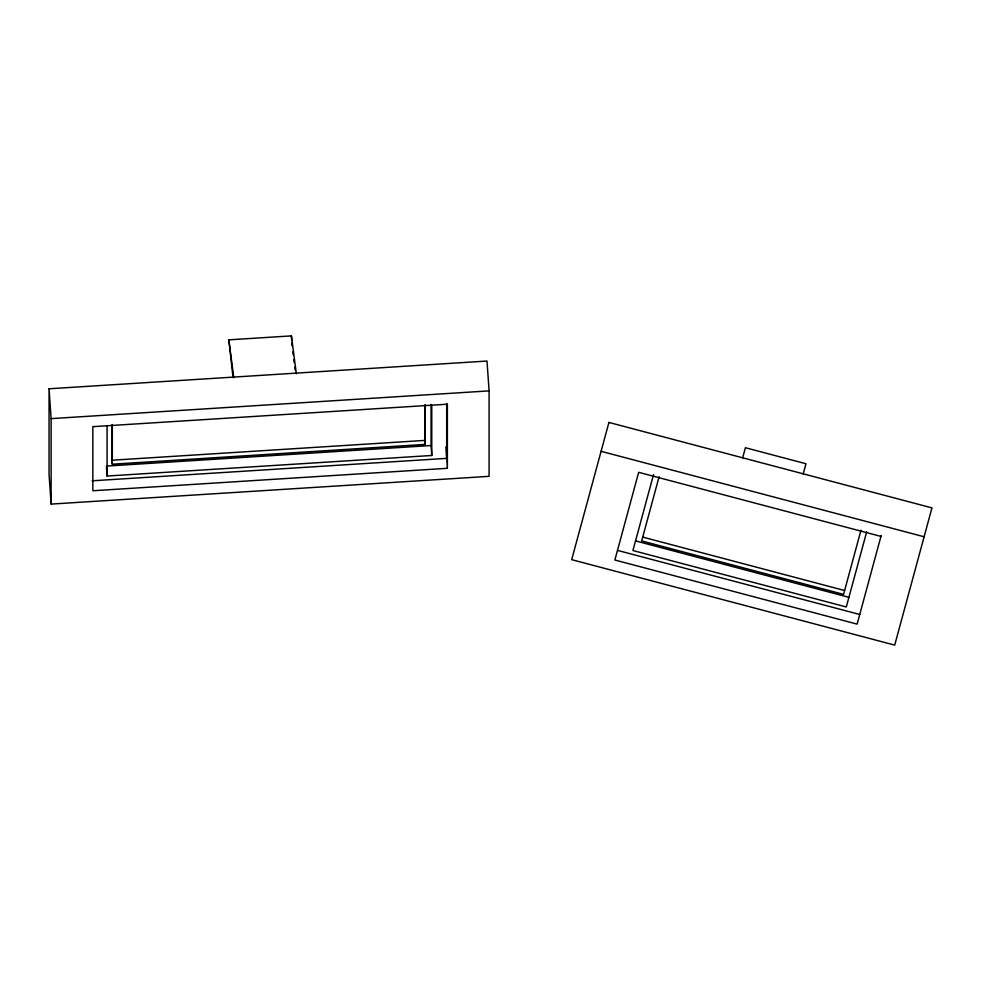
<?xml version="1.0" encoding="UTF-8"?>
<svg xmlns="http://www.w3.org/2000/svg" width="981" height="981" viewBox="0 0 981 981"><rect width="100%" height="100%" fill="white"/><g stroke="black" fill="none" stroke-linecap="round" stroke-linejoin="round"><path stroke-width="1.47" d="M653.542 474.583L632.929 550.525L846.296 606.969L866.75 531.628M659.109 476.692L641.684 540.948L843.574 594.363L860.999 530.108M742.617 458.017L745.413 447.728L805.977 463.755L803.181 474.044M881.171 535.552L857.136 624.112L614.866 560.016L638.668 472.315L880.938 536.411M233 377.084L228.843 339.843L291.406 335.882L296.348 373.786M49.05 388.783L487.005 361.045L489.09 390.879L489.09 476.337L51.122 504.087L49.05 474.252L49.05 388.783L51.122 418.629L51.122 504.087M51.122 418.629L489.09 390.879M425.141 404.712L425.141 444.393L112.312 464.209L112.03 460.224L424.859 440.408L424.859 405.312M106.377 466.098L431.064 445.533L431.064 404.344M106.475 467.52L107.076 476.043L431.763 455.478L431.763 405.128M92.14 480.813L446.686 458.36L446.686 403.412M447.373 468.305L92.839 490.758L92.839 426.661L447.373 404.209L447.373 468.305L445.889 446.993M601.083 451.309L924.114 536.766M642.727 537.098L844.616 590.513M635.541 540.899L848.908 597.343M617.478 550.39L859.748 614.486M292.804 351.897L293.196 354.926M293.785 359.475L294.177 362.504M294.778 367.053L295.171 370.095M228.843 339.843L233.785 377.746M431.064 445.533L431.763 455.478M424.859 440.408L425.141 444.393M291.406 335.882L291.664 340.149M291.835 342.994L292.007 345.827M112.312 424.528L112.312 464.209M112.03 425.129L112.03 460.224M107.076 425.705L107.076 476.043M608.931 422.431L571.69 559.66L894.709 645.118L931.95 507.888L608.931 422.431"/></g></svg>
